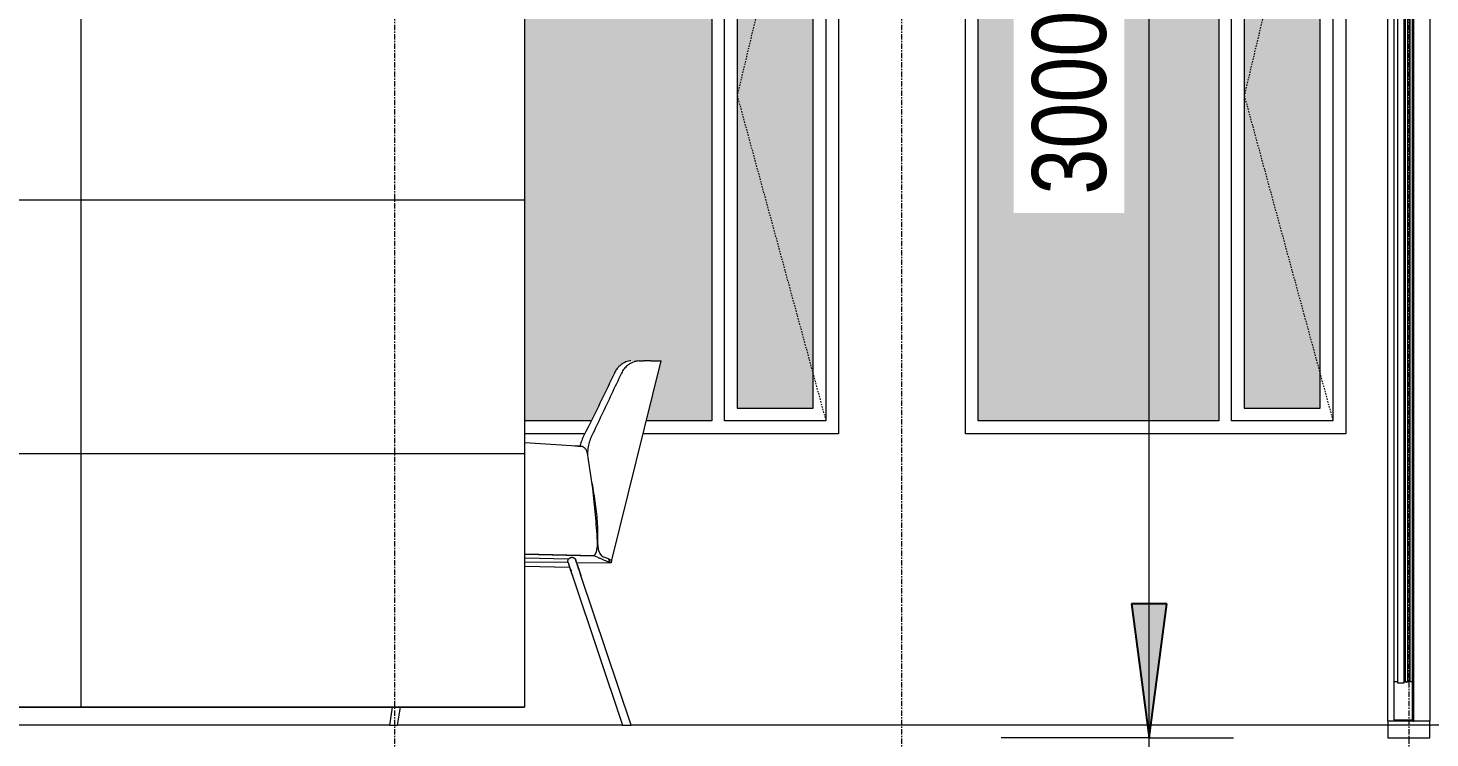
# Model space of a CAD drawing. Header units: millimetres. Extents: x -12186 to 152825, y -4386 to 9463.
# Drawn here: x 10408 to 13725, y 0 to 1680 of the extents above; entities that cross this region are included whole.
import ezdxf

# ---------------------------------------------------------------- set-up
doc = ezdxf.new("R2010")
doc.units = ezdxf.units.MM
doc.linetypes.add('Dash', pattern=[6.35, 3.175, -3.175])
doc.linetypes.add('Grid Line', pattern=[22.225, 12.7, -3.175, 3.175, -3.175])
for name, color, linetype, lineweight in [('A-ANNO-DIMS', 211, 'Continuous', 5), ('A-ANNO-DIMS-100', 211, 'Continuous', 5), ('A-FLOR', 192, 'Continuous', 9), ('A-GLAZ', 151, 'Continuous', 9), ('A-GLAZ-CURT', 52, 'Continuous', 5), ('A-GLAZ-CWMG', 51, 'Continuous', 5), ('A-GLAZ-HDLN', 1, 'Dash', 9), ('A-WALL', 113, 'Continuous', 9), ('I-FURN', 30, 'Continuous', 5), ('S-GRID', 1, 'Continuous', 5)]:
    doc.layers.add(name, color=color, linetype=linetype, lineweight=lineweight)
doc.styles.add('Arial_3', font='arial.ttf', dxfattribs={"width": 0.8, "height": 175})
doc.dimstyles.new('SVA_Arc_Length-1_8mm_BLUE_Arrow', dxfattribs={"dimscale": 304.8, "dimtxt": 178.545395, "dimasz": 1.041667, "dimexe": 0.656168, "dimexo": 0.0625, "dimgap": 0.164042, "dimtad": 1, "dimdec": 0, "dimrnd": 5, "dimzin": 0, "dimdsep": 46, "dimtxsty": 'Arial_3', "dimsah": 1, "dimcen": 0.09, "dimdle": 0.459318, "dimazin": 0, "dimtfac": 1, "dimtdec": 4, "dimtix": 1, "dimtmove": 0, "dimatfit": 3, "dimfxl": 1.148294, "dimfxlon": 1, "dimtvp": 1, "dimtfill": 1, "dimtolj": 1, "dimtzin": 0, "dimarcsym": 2})

# ---------------------------------------------------------------- blocks, each defined once
blk = doc.blocks.new('W-02 900x1660 - 900-1480273-Section A-A')
at = {"layer": 'A-GLAZ', "lineweight": 5}
for points in [[(13225.6718, 750), (13225.6718, 2349), (12655.6718, 2349), (12655.6718, 750)], [(13465.6718, 780), (13465.6718, 2319), (13285.6718, 2319), (13285.6718, 780)]]:
    blk.add_hatch(color=256, dxfattribs=at).paths.add_polyline_path(points)
for p, q in [((12655.6718, 750), (12655.6718, 2349)), ((12655.6718, 2349), (13225.6718, 2349)), ((13225.6718, 2349), (13225.6718, 750)), ((13255.6718, 750), (13255.6718, 2350)), ((13255.6718, 2350), (13495.6718, 2350)), ((13495.6718, 2350), (13495.6718, 750)), ((13285.6718, 2319), (13465.6718, 2319)), ((13285.6718, 2319), (13285.6718, 780)), ((13465.6718, 780), (13465.6718, 2319)), ((13285.6718, 780), (13465.6718, 780)), ((13225.6718, 750), (12655.6718, 750)), ((13495.6718, 750), (13255.6718, 750))]:
    blk.add_line(p, q, dxfattribs=at)
at = {"layer": 'A-GLAZ-HDLN'}
for p, q in [((13483.4739, 2349), (13285.6718, 1520)), ((13285.6718, 1520), (13495.6718, 750))]:
    blk.add_line(p, q, dxfattribs=at)
blk = doc.blocks.new('PD01 - Quiet pods - 1650mm H panel_ 750mm off the floor 700mm deep worktop - Quiet Pods-V191-Section A-A')
at = {"layer": 'I-FURN'}
h = blk.add_hatch(dxfattribs=at)
h.set_pattern_fill('FP_21', color=256, style=0, pattern_type=2)
h.set_pattern_definition([(0, (9332.7, 72.83), (0, 600), []), (90, (9332.7, 72.8), (-1200, 7e-14), [])])
h.paths.add_polyline_path([(11170, 72.8), (11582.7, 72.8), (11582.7, 1722.8), (9582.7, 1722.8), (9582.7, 72.8), (11032.3, 72.8)])
for p, q in [((9582.7, 72.8), (9582.7, 1722.8)), ((11582.7, 1722.8), (9582.7, 1722.8)), ((11582.7, 1722.8), (11582.7, 72.8)), ((9582.7, 72.8), (11582.7, 72.8))]:
    blk.add_line(p, q, dxfattribs=at)
blk = doc.blocks.new('Coalesse_Bindu_LowBackGuestChair - FABRIC-V192-Section A-A')
at = {"layer": 'I-FURN'}
for p, q in [((11714.2, 690), (11709, 690.3)), ((11709, 690.3), (11714.2, 690)), ((11583.2, 406.3), (11689.2, 404.2)), ((11583.2, 406.3), (11689.2, 404.2)), ((11705.5, 415.4), (11784.3, 414.5)), ((11787.2, 414.6), (11783.3, 414.6)), ((11787.5, 415.9), (11787.2, 414.6)), ((11787.2, 414.6), (11787.5, 415.9)), ((11697.8, 378.6), (11814.6, 30)), ((11697.8, 378.6), (11814.6, 30)), ((11834.7, 30), (11715.8, 384.6)), ((11834.7, 30), (11715.8, 384.6)), ((11269.5, 72.6), (11263, 30)), ((11269.5, 72.6), (11263, 30)), ((11282.2, 30), (11288.8, 72.6)), ((11282.2, 30), (11288.8, 72.6)), ((11834.6, 30), (11834.6, 30)), ((11834.6, 30), (11834.6, 30))]:
    blk.add_line(p, q, dxfattribs=at)
at = {"layer": 'I-FURN', "flags": 128}
for points in [[(11710.7, 400), (11711.2, 398.6), (11711.7, 397.1), (11712.2, 395.6), (11712.7, 394), (11713.2, 392.4), (11713.8, 390.8), (11714.3, 389.2), (11714.9, 387.6), (11715.4, 385.9), (11715.8, 384.6)], [(11715.8, 384.6), (11715.3, 386.3), (11714.7, 387.9), (11714.2, 389.6), (11713.6, 391.2), (11713.1, 392.8), (11712.6, 394.4), (11712.1, 395.9), (11711.5, 397.4), (11711, 398.9)], [(11692.6, 394), (11693.1, 392.6), (11693.6, 391.1), (11694.1, 389.5), (11694.6, 388), (11695.2, 386.4), (11695.7, 384.8), (11696.2, 383.1), (11696.8, 381.5), (11697.3, 379.9), (11697.8, 378.6)], [(11697.8, 378.6), (11697.2, 380.2), (11696.7, 381.9), (11696.1, 383.5), (11695.6, 385.1), (11695, 386.7), (11694.5, 388.3), (11694, 389.9), (11693.5, 391.4), (11693, 392.9)]]:
    blk.add_lwpolyline(points, dxfattribs=at)
at = {"layer": 'I-FURN'}
for points in [[(11714.1, 690), (11712.4, 690.1), (11710.7, 690.2), (11709, 690.3)], [(11714.1, 690), (11712.4, 690.1), (11710.7, 690.2), (11709, 690.3)], [(11784, 414.6), (11784.4, 414.4), (11784.4, 414.4), (11784, 414.6)]]:
    blk.add_open_spline(points, degree=3, dxfattribs=at)
blk = doc.blocks.new('Coalesse_Bindu_LowBackGuestChair - FABRIC-V194-Section A-A')
at = {"layer": 'I-FURN'}
for p, q in [((11788, 417.9), (11906, 892.1)), ((11853.4, 892.1), (11863.7, 892.1)), ((11881.7, 892.1), (11863.7, 892.1)), ((11881.7, 892.1), (11906, 892.1)), ((11718, 689.7), (11583.2, 698.7)), ((11709, 690.3), (11714.2, 690)), ((11748.9, 430.9), (11583.2, 434.6)), ((11583.2, 434.6), (11745.7, 431)), ((11686.5, 423.3), (11583.2, 425.4)), ((11583.2, 416.8), (11685.7, 415.6)), ((11583.2, 406.3), (11689.3, 404.2)), ((11583.2, 406.3), (11689.3, 404.2)), ((11685.8, 414.4), (11686.9, 411.1)), ((11705.5, 415.4), (11784.3, 414.5)), ((11755.4, 427.4), (11752.6, 428.4)), ((11781.4, 423.9), (11784.3, 414.5)), ((11787.2, 414.6), (11783.3, 414.6)), ((11787.2, 414.6), (11787.5, 415.9)), ((11697.8, 378.6), (11814.6, 30)), ((11697.8, 378.6), (11814.6, 30)), ((11834.7, 30), (11715.8, 384.6)), ((11834.7, 30), (11715.8, 384.6)), ((11269.5, 72.6), (11263, 30)), ((11269.5, 72.6), (11263, 30)), ((11282.2, 30), (11288.8, 72.6)), ((11282.2, 30), (11288.8, 72.6)), ((11834.6, 30), (11834.6, 30))]:
    blk.add_line(p, q, dxfattribs=at)
at = {"layer": 'I-FURN', "flags": 128}
for points in [[(11733.6, 736.8), (11727.8, 725.3), (11722, 713.8)], [(11745.9, 578.9), (11747, 572.3), (11748, 565.7)], [(11755.3, 462.5), (11756, 452.1), (11757.9, 443.2), (11760.7, 436.2), (11764.6, 431.2)], [(11685.6, 414.8), (11685.5, 415.2), (11685.4, 415.6), (11685.3, 415.9), (11685.3, 416.3), (11685.2, 416.7), (11685.2, 417.1), (11685.1, 417.4), (11685.1, 417.8), (11685.1, 418.2), (11685.2, 418.6), (11685.2, 419), (11685.2, 419.3), (11685.3, 419.7), (11685.4, 420.1), (11685.5, 420.5), (11685.6, 420.8), (11685.7, 421.2), (11685.9, 421.5), (11686, 421.9), (11686.2, 422.2), (11686.4, 422.6), (11686.6, 422.9), (11686.8, 423.2), (11687, 423.5), (11687.2, 423.8), (11687.5, 424.1), (11687.7, 424.4), (11688, 424.7), (11688.3, 424.9), (11688.6, 425.2), (11688.9, 425.4), (11689.2, 425.6), (11689.5, 425.9), (11689.8, 426.1), (11690.1, 426.2), (11690.5, 426.4), (11690.8, 426.6), (11691.2, 426.7), (11691.5, 426.9), (11691.6, 426.9)], [(11685.6, 414.8), (11685.6, 414.8), (11685.7, 414.7), (11685.7, 414.5), (11685.8, 414.3), (11685.9, 414), (11686, 413.6), (11686.2, 413.2), (11686.3, 412.7), (11686.5, 412.1), (11686.7, 411.5), (11687, 410.8), (11687.2, 410.1), (11687.5, 409.3), (11687.8, 408.4), (11688.1, 407.5), (11688.4, 406.5), (11688.8, 405.5), (11689.1, 404.4), (11689.5, 403.2), (11689.9, 402.1), (11690.3, 400.8), (11690.7, 399.5), (11691.2, 398.2), (11691.6, 396.9), (11692.1, 395.5), (11692.6, 394), (11693.1, 392.6), (11693.6, 391.1), (11694.1, 389.5), (11694.6, 388), (11695.2, 386.4), (11695.7, 384.8), (11696.2, 383.1), (11696.8, 381.5), (11697.3, 379.9), (11697.8, 378.6)], [(11685.8, 414.4), (11685.7, 414.6), (11685.7, 414.7), (11685.6, 414.8), (11685.6, 414.8)], [(11687.5, 409.1), (11689.1, 404.6), (11689.9, 402), (11690.1, 401.4)], [(11690.1, 401.4), (11689.8, 402.4), (11689, 404.6)], [(11697.8, 378.6), (11697.2, 380.2), (11696.7, 381.9), (11696.1, 383.5), (11695.6, 385.1), (11695, 386.7), (11694.5, 388.3), (11694, 389.9), (11693.5, 391.4), (11693, 392.9), (11692.5, 394.3), (11692, 395.8), (11691.5, 397.2), (11691.1, 398.5), (11690.7, 399.8), (11690.2, 401.1), (11689.8, 402.3), (11689.4, 403.5)], [(11693.8, 396.5), (11693.5, 396.8), (11693.2, 397), (11692.9, 397.2), (11692.6, 397.5), (11692.4, 397.8), (11692.1, 398), (11691.8, 398.3), (11691.6, 398.6), (11691.4, 398.9), (11691.2, 399.2), (11691, 399.6), (11690.8, 399.9), (11690.6, 400.2), (11690.4, 400.6), (11690.3, 400.9), (11690.2, 401.3), (11690.1, 401.4)], [(11691.6, 426.9), (11692, 427), (11692.4, 427.1), (11692.7, 427.2), (11693.1, 427.3), (11693.5, 427.3), (11693.9, 427.4), (11694.2, 427.4), (11694.6, 427.4), (11695, 427.4), (11695.4, 427.4), (11695.8, 427.3), (11696.1, 427.3), (11696.5, 427.2), (11696.9, 427.1), (11697.3, 427), (11697.6, 426.9), (11698, 426.8), (11698.3, 426.6), (11698.7, 426.5), (11699, 426.3), (11699.4, 426.1), (11699.7, 425.9), (11700, 425.7), (11700.3, 425.5), (11700.6, 425.3), (11700.9, 425), (11701.2, 424.8), (11701.5, 424.5), (11701.7, 424.2), (11702, 424), (11702.2, 423.7), (11702.4, 423.4), (11702.7, 423), (11702.9, 422.7), (11703, 422.4), (11703.2, 422), (11703.4, 421.7), (11703.5, 421.3), (11703.7, 421), (11703.7, 420.9)], [(11703.7, 420.9), (11703.7, 420.9), (11703.7, 420.8), (11703.8, 420.6), (11703.8, 420.4)], [(11715.8, 384.6), (11715.3, 386.3), (11714.7, 387.9), (11714.2, 389.6), (11713.6, 391.2), (11713.1, 392.8), (11712.6, 394.4), (11712.1, 395.9), (11711.5, 397.4), (11711, 398.9), (11710.6, 400.4), (11710.1, 401.8), (11709.6, 403.2), (11709.2, 404.6), (11708.7, 405.9), (11708.3, 407.1), (11707.9, 408.4), (11707.5, 409.5), (11707.1, 410.7), (11706.7, 411.7), (11706.4, 412.8), (11706.1, 413.7), (11705.8, 414.6), (11705.5, 415.5), (11705.2, 416.3), (11705, 417), (11704.8, 417.7), (11704.5, 418.3), (11704.4, 418.9), (11704.2, 419.3), (11704.1, 419.8), (11703.9, 420.1), (11703.8, 420.4), (11703.8, 420.6), (11703.7, 420.8), (11703.7, 420.9), (11703.7, 420.9)], [(11708.2, 407.4), (11707.9, 408.4), (11706.9, 411.3), (11705.3, 416.1), (11703.8, 420.4)], [(11707.3, 410.1), (11708, 407.9), (11708.2, 407.4)], [(11707.6, 409.3), (11708, 408.1), (11708.4, 406.9), (11708.8, 405.6), (11709.3, 404.3), (11709.7, 402.9), (11710.2, 401.5), (11710.7, 400.1), (11711.2, 398.6), (11711.7, 397.1), (11712.2, 395.6), (11712.7, 394), (11713.2, 392.4), (11713.8, 390.8), (11714.3, 389.2), (11714.9, 387.6), (11715.4, 385.9), (11715.8, 384.6)], [(11708.2, 407.4), (11708.3, 407.1), (11708.4, 406.7), (11708.5, 406.3), (11708.6, 406), (11708.6, 405.6), (11708.7, 405.2), (11708.7, 404.8), (11708.7, 404.4), (11708.7, 404.1), (11708.7, 403.7), (11708.6, 403.3), (11708.6, 402.9), (11708.5, 402.5), (11708.4, 402.2), (11708.3, 401.8), (11708.2, 401.4)], [(11752.6, 428.4), (11750, 429.7), (11748.6, 430.8)], [(11788, 417.9), (11787.5, 415.9), (11787.2, 414.6)], [(11263, 30), (11263.6, 30), (11264.7, 30), (11266.2, 30), (11268.1, 30), (11270.3, 30), (11272.6, 30)], [(11272.6, 30), (11274.9, 30), (11277.1, 30), (11279, 30), (11280.5, 30), (11281.6, 30), (11282.2, 30)], [(11814.7, 30), (11815.2, 30), (11816.4, 30), (11818, 30), (11820, 30), (11822.2, 30), (11824.6, 30)], [(11824.6, 30), (11827, 30), (11829.3, 30), (11831.3, 30), (11832.9, 30), (11834, 30), (11834.6, 30)]]:
    blk.add_lwpolyline(points, dxfattribs=at)
at = {"layer": 'I-FURN'}
blk.add_ellipse((11427.1, 1639.1), major_axis=(-402.5, 1221.1), ratio=0.234881, start_param=2.916854, end_param=2.93027, dxfattribs=at)
for points in [[(11795.1, 863.2), (11785.2, 842), (11765, 799.8), (11744.2, 757.7), (11733.6, 736.8)], [(11811.8, 863.2), (11804, 846.6), (11788.3, 813.4), (11764.7, 763.6), (11748.9, 730.4), (11741, 713.8)], [(11826.3, 881.6), (11823.2, 879.2), (11817.7, 873.6), (11813.5, 866.8), (11811.8, 863.2)], [(11834.2, 892.1), (11832.3, 892.1), (11828.4, 891.8), (11824.2, 890.5), (11822, 889.6)], [(11832.7, 886), (11831.5, 885.3), (11829.4, 884), (11827.3, 882.4), (11826.3, 881.6)], [(11718, 689.7), (11714.9, 689.9), (11708.9, 690.3), (11703.3, 690.7), (11700.5, 690.9)], [(11731.3, 674), (11731, 675.5), (11730.2, 678.4), (11728.8, 681.1), (11728, 682.4)], [(11741.9, 603.6), (11743.3, 595.4), (11744.6, 587.1), (11745.9, 578.9)], [(11748, 565.7), (11749.3, 557.7), (11751.5, 541.7), (11753.9, 518.1), (11755.4, 494.8), (11755.6, 479.9), (11755.5, 472.5)], [(11755.5, 472.5), (11755.5, 471.6), (11755.5, 469.7), (11755.4, 467.8), (11755.3, 466.9)], [(11755.3, 466.9), (11755.4, 466.2), (11755.4, 464.7), (11755.3, 463.2), (11755.3, 462.5)], [(11755.1, 458.8), (11755.2, 460), (11755.2, 461.2), (11755.3, 462.5)], [(11784, 414.6), (11785, 414.2), (11782, 415.6), (11769.3, 421.4), (11760.5, 425.3)], [(11764.6, 431.2), (11765.4, 430.5), (11767, 429.3), (11768.7, 428.6), (11769.5, 428.4)], [(11769.5, 428.4), (11772.9, 427.4), (11778.8, 425.5), (11782.7, 423.6), (11784.2, 422.6)], [(11784.2, 422.6), (11785.6, 421.6), (11787.7, 420), (11788.1, 418.5), (11788, 417.9)]]:
    blk.add_open_spline(points, degree=3, dxfattribs=at)
for points, knots in [([(11822, 889.6), (11819.4, 888.5), (11815.5, 886.5), (11810.4, 882.8), (11807.4, 880.1), (11805.1, 877.8), (11802.8, 875.3), (11799.2, 870.7), (11796.6, 866.3), (11795.1, 863.2)], [0, 0, 0, 0, 0.25, 0.375, 0.5, 0.5625, 0.625, 0.75, 1, 1, 1, 1]), ([(11853.4, 892.1), (11851.4, 892.1), (11848.2, 891.8), (11843.5, 890.7), (11838.7, 889), (11835.1, 887.3), (11832.7, 886)], [-1, -1, -1, -1, -0.666667, -0.5, -0.333333, 0, 0, 0, 0]), ([(11722, 713.8), (11719.9, 709.5), (11716.7, 701.7), (11714.6, 693.5), (11713.9, 689.8)], [-1, -1, -1, -1, -0.75, -0.5523029, -0.5523029, -0.5523029, -0.5523029]), ([(11741, 713.8), (11736.7, 704.8), (11732.5, 690.5), (11731.6, 675.8), (11731.7, 671.1)], [-1, -1, -1, -1, -0.5, -0.2620376, -0.2620376, -0.2620376, -0.2620376]), ([(11714.1, 690), (11712.4, 690.1), (11707.7, 690.4), (11703.3, 690.7), (11700.5, 690.9)], [-0.7842201, -0.7842201, -0.7842201, -0.7842201, -0.5, 0, 0, 0, 0]), ([(11728, 682.4), (11727.7, 682.8), (11727.3, 683.5), (11726.6, 684.3), (11726.1, 684.8), (11725.7, 685.3), (11725.3, 685.6), (11724.7, 686.1), (11723.7, 686.9), (11722.6, 687.7), (11721.6, 688.3), (11721.1, 688.5), (11720.8, 688.7), (11720.5, 688.8), (11720.3, 689), (11720, 689.1), (11719.6, 689.3), (11719.2, 689.4), (11718.9, 689.5), (11718.5, 689.6), (11718.2, 689.7), (11718, 689.7)], [-1, -1, -1, -1, -0.892857, -0.839286, -0.785714, -0.732143, -0.705357, -0.678571, -0.571429, -0.428571, -0.357143, -0.321429, -0.285714, -0.267857, -0.25, -0.214286, -0.178571, -0.142857, -0.107143, -0.071429, 0, 0, 0, 0]), ([(11754.9, 466.3), (11753.8, 486.5), (11750.8, 527.5), (11744.9, 583), (11738.2, 631.9), (11733.7, 659.9), (11731.3, 674)], [-1, -1, -1, -1, -0.7, -0.4, -0.2, 0, 0, 0, 0]), ([(11745.7, 431), (11746.6, 431.4), (11747.9, 432.3), (11749.4, 434.2), (11750.9, 436.6), (11752.5, 440.3), (11753.9, 445.5), (11754.6, 450.7), (11755.2, 457.2), (11755.1, 462.5), (11754.9, 466.3)], [-1, -1, -1, -1, -0.85, -0.775, -0.7, -0.55, -0.4, -0.3, -0.2, 0, 0, 0, 0])]:
    blk.add_open_spline(points, degree=3, knots=knots, dxfattribs=at)
blk = doc.blocks.new('Aluminium Double Door - Sheerclip15 - Glazed Panel-1437302-Section A-A')
at = {"layer": 'A-GLAZ-CURT'}
for p, q in [((13683.5, 2565), (13639.5, 2565)), ((13639.5, 2565), (13639.5, 2475)), ((13683.5, 2475), (13683.5, 2565)), ((13687.1, 2565), (13685.3, 2565)), ((13685.3, 2565), (13685.3, 2551.2)), ((13687.1, 2550), (13687.1, 2565)), ((13685.3, 2551.2), (13684.1, 2551.2)), ((13684.1, 2551.2), (13684.1, 2550)), ((13684.1, 2550), (13687.1, 2550)), ((13684.1, 2550), (13684.1, 55)), ((13684.1, 2550), (13687.1, 2550)), ((13687.1, 55), (13687.1, 2550)), ((13639.5, 2475), (13649.5, 2475)), ((13639.5, 2475), (13639.5, 132.6)), ((13649.5, 2475), (13649.5, 2477.6)), ((13649.5, 2477.6), (13663.5, 2477.6)), ((13649.5, 132.6), (13649.5, 2475)), ((13663.5, 2477.6), (13663.5, 2475)), ((13663.5, 2475), (13676.5, 2475)), ((13663.5, 2475), (13663.5, 132.6)), ((13676.5, 2475), (13676.5, 132.6)), ((13678.5, 132.6), (13678.5, 2475)), ((13678.5, 2475), (13683.5, 2475)), ((13683.5, 132.6), (13683.5, 2475)), ((13649.5, 132.6), (13639.5, 132.6)), ((13639.5, 132.6), (13639.5, 42.6)), ((13649.5, 130), (13649.5, 132.6)), ((13663.5, 130), (13649.5, 130)), ((13676.5, 132.6), (13663.5, 132.6)), ((13663.5, 132.6), (13663.5, 130)), ((13683.5, 132.6), (13678.5, 132.6)), ((13683.5, 42.6), (13683.5, 132.6)), ((13639.5, 42.6), (13683.5, 42.6)), ((13687.1, 55), (13684.1, 55)), ((13684.1, 55), (13684.1, 53.8)), ((13687.1, 55), (13684.1, 55)), ((13684.1, 53.8), (13685.3, 53.8)), ((13685.3, 53.8), (13685.3, 40)), ((13685.3, 40), (13687.1, 40)), ((13687.1, 40), (13687.1, 55))]:
    blk.add_line(p, q, dxfattribs=at)
at = {"layer": 'A-GLAZ-CURT', "lineweight": 18}
for p, q in [((13672.8, 2475), (13666.4, 2475)), ((13666.4, 2475), (13666.4, 132.6)), ((13672.8, 132.6), (13672.8, 2475)), ((13666.4, 132.6), (13672.8, 132.6))]:
    blk.add_line(p, q, dxfattribs=at)
blk = doc.blocks.new('W-02 900x1660 - 900-V195-Section A-A')
at = {"layer": 'A-GLAZ', "lineweight": 5}
for points in [[(11582.7, 750), (11740.1, 750), (11803.2, 875.3), (11809.4, 881.6), (11815.2, 886), (11826.2, 890.9), (11834.2, 892.1), (11906, 892.1), (11870.6, 750), (12025.7, 750), (12025.7, 2349), (11455.7, 2349), (11455.7, 1814.4), (11582.7, 1814.4), (11582.7, 1267.9)], [(12265.7, 780), (12265.7, 2319), (12085.7, 2319), (12085.7, 780), (12134.2, 780)]]:
    blk.add_hatch(color=256, dxfattribs=at).paths.add_polyline_path(points)
for p, q in [((11455.7, 1814.4), (11455.7, 2349)), ((11455.7, 2349), (12025.7, 2349)), ((12025.7, 2349), (12025.7, 750)), ((12055.7, 750), (12055.7, 2350)), ((12055.7, 2350), (12295.7, 2350)), ((12295.7, 2350), (12295.7, 750)), ((12085.7, 2319), (12265.7, 2319)), ((12085.7, 2319), (12085.7, 780)), ((12265.7, 780), (12265.7, 2319)), ((12085.7, 780), (12265.7, 780)), ((11740.1, 750), (11583.2, 750)), ((12025.7, 750), (11870.6, 750)), ((12295.7, 750), (12055.7, 750))]:
    blk.add_line(p, q, dxfattribs=at)
at = {"layer": 'A-GLAZ-HDLN'}
for p, q in [((12283.5, 2349), (12085.7, 1520)), ((12085.7, 1520), (12295.7, 750))]:
    blk.add_line(p, q, dxfattribs=at)
blk = doc.blocks.new('Rectangular Mullion - Rectangular Mullion 1-1416746-Section A-A')
at = {"layer": 'A-GLAZ-CWMG', "lineweight": 9}
for p, q in [((13625.1718, 40), (13625.1718, 0)), ((13725.1718, 40), (13625.1718, 40)), ((13725.1718, 0), (13725.1718, 40)), ((13625.1718, 0), (13725.1718, 0))]:
    blk.add_line(p, q, dxfattribs=at)
blk = doc.blocks.new('Rectangular Mullion - Rectangular Mullion 1-1437300-Section A-A')
at = {"layer": 'A-GLAZ-CWMG'}
for p, q in [((13625.1718, 40), (13625.1718, 2565)), ((13725.1718, 2565), (13725.1718, 40))]:
    blk.add_line(p, q, dxfattribs=at)
blk = doc.blocks.new('DIMBLOCK18-Section A-A')
at = {"layer": 'A-ANNO-DIMS-100', "lineweight": 25}
for points in [[(13060.6, 3000), (13018.8, 2682.5), (13102.4, 2682.5)], [(13060.6, 0), (13102.4, 317.5), (13018.8, 317.5)]]:
    blk.add_hatch(color=256, dxfattribs=at).paths.add_polyline_path(points)
at = {"layer": 'A-ANNO-DIMS-100'}
for p, q in [((13060.6, -140), (13060.6, 3140)), ((13060.6, 3000), (12710.6, 3000)), ((13060.6, 3000), (13260.6, 3000)), ((13060.6, 0), (12710.6, 0)), ((13060.6, 0), (13260.6, 0))]:
    blk.add_line(p, q, dxfattribs=at)
at = {"layer": 'A-ANNO-DIMS-100', "lineweight": 25}
for p, q in [((13060.6, 3000), (13018.8, 2682.5)), ((13102.4, 2682.5), (13060.6, 3000)), ((13018.8, 2682.5), (13102.4, 2682.5)), ((13102.4, 317.5), (13018.8, 317.5)), ((13018.8, 317.5), (13060.6, 0)), ((13060.6, 0), (13102.4, 317.5))]:
    blk.add_line(p, q, dxfattribs=at)
at = {"layer": 'A-ANNO-DIMS-100', "color": 0, "insert": (12783.5, 1285.7), "char_height": 175, "width": 514.211, "attachment_point": 1, "rotation": 90, "line_spacing_factor": 0.941778, "style": 'Arial_3', "bg_fill": 3, "box_fill_scale": 1.25, "bg_fill_color": 256, "bg_fill_true_color": 13158600, "bg_fill_transparency": 0}
blk.add_mtext('3000', dxfattribs=at)

msp = doc.modelspace()

# ---------------------------------------------------------------- linework, layer by layer
at = {"layer": 'A-FLOR'}
for p, q in [((11263, 30), (10271.1, 30)), ((11814.7, 30), (11282.2, 30)), ((15133.4, 30), (11834.6, 30))]:
    msp.add_line(p, q, dxfattribs=at)
at = {"layer": 'A-WALL'}
for p, q in [((12325.7, 2380), (12325.7, 720)), ((12625.7, 720), (12625.7, 2380)), ((13525.7, 2380), (13525.7, 720)), ((11725.2, 720), (11583.2, 720)), ((12325.7, 720), (11863.1, 720)), ((13525.7, 720), (12625.7, 720))]:
    msp.add_line(p, q, dxfattribs=at)
at = {"layer": 'S-GRID', "linetype": 'Grid Line'}
for p, q in [((11275.7, -1058.6), (11275.7, 8085.3)), ((12475.7, -1058.6), (12475.7, 8085.3)), ((13675.7, -1058.6), (13675.7, 8085.3))]:
    msp.add_line(p, q, dxfattribs=at)

# ---------------------------------------------------------------- block references
at = {"layer": 'A-GLAZ', "lineweight": 5}
for name in ['W-02 900x1660 - 900-V195-Section A-A', 'W-02 900x1660 - 900-1480273-Section A-A']:
    msp.add_blockref(name, (0, 0), dxfattribs=at)
at = {"layer": 'A-GLAZ-CURT'}
msp.add_blockref('Aluminium Double Door - Sheerclip15 - Glazed Panel-1437302-Section A-A', (0, 0), dxfattribs=at)
at = {"layer": 'A-GLAZ-CWMG'}
for name in ['Rectangular Mullion - Rectangular Mullion 1-1437300-Section A-A', 'Rectangular Mullion - Rectangular Mullion 1-1416746-Section A-A']:
    msp.add_blockref(name, (0, 0), dxfattribs=at)
at = {"layer": 'I-FURN'}
for name in ['PD01 - Quiet pods - 1650mm H panel_ 750mm off the floor 700mm deep worktop - Quiet Pods-V191-Section A-A', 'Coalesse_Bindu_LowBackGuestChair - FABRIC-V194-Section A-A', 'Coalesse_Bindu_LowBackGuestChair - FABRIC-V192-Section A-A', 'Coalesse_Bindu_LowBackGuestChair - FABRIC-V192-Section A-A', 'Coalesse_Bindu_LowBackGuestChair - FABRIC-V192-Section A-A', 'Coalesse_Bindu_LowBackGuestChair - FABRIC-V192-Section A-A']:
    msp.add_blockref(name, (0, 0), dxfattribs=at)

# ---------------------------------------------------------------- next in the draw order: dimensions: what is measured, and where the dimension line sits
at = {"layer": 'A-ANNO-DIMS'}
dim = msp.add_linear_dim(base=(13060.6, 3000), p1=(12710.6, 0), p2=(12710.6, 3000), angle=90, dimstyle='SVA_Arc_Length-1_8mm_BLUE_Arrow', override={"dimpost": '<>', "dimfxl": 3000}, dxfattribs=at)
dim.commit()
dim.dimension.update_dxf_attribs({"geometry": 'DIMBLOCK18-Section A-A', "text_midpoint": (12921.2, 1500)})

doc.saveas('drawing.dxf')
